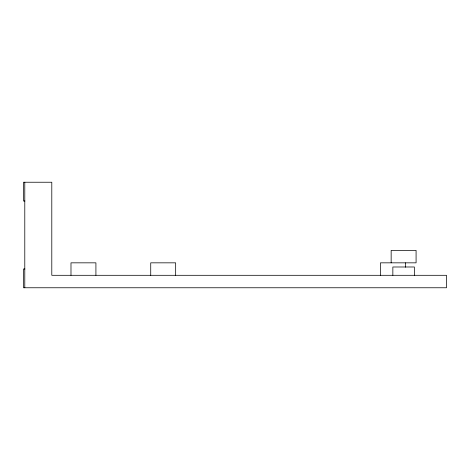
<?xml version="1.0" encoding="UTF-8"?>
<svg xmlns="http://www.w3.org/2000/svg" width="470" height="470" viewBox="0 0 470 470"><rect width="100%" height="100%" fill="white"/><g stroke="black" fill="none" stroke-linecap="round" stroke-linejoin="round"><path stroke-width="0.7" d="M24.91 201.019L23.5 201.019L23.5 182.237L51.794 182.237L51.794 275.303L446.5 275.303L446.5 287.763L23.5 287.763L23.5 268.981L24.91 268.981M414.387 275.303L414.387 266.989L392.849 266.989L392.849 275.303M405.375 262.836L405.375 267.236M391.152 262.836L391.152 250.375L416.079 250.375L416.079 262.836L380.447 262.836L380.447 275.303M175.662 275.303L175.662 262.836L150.729 262.836L150.729 275.303M95.915 275.303L95.915 262.836L70.988 262.836L70.988 275.303M24.787 182.237L24.787 287.763"/></g></svg>
